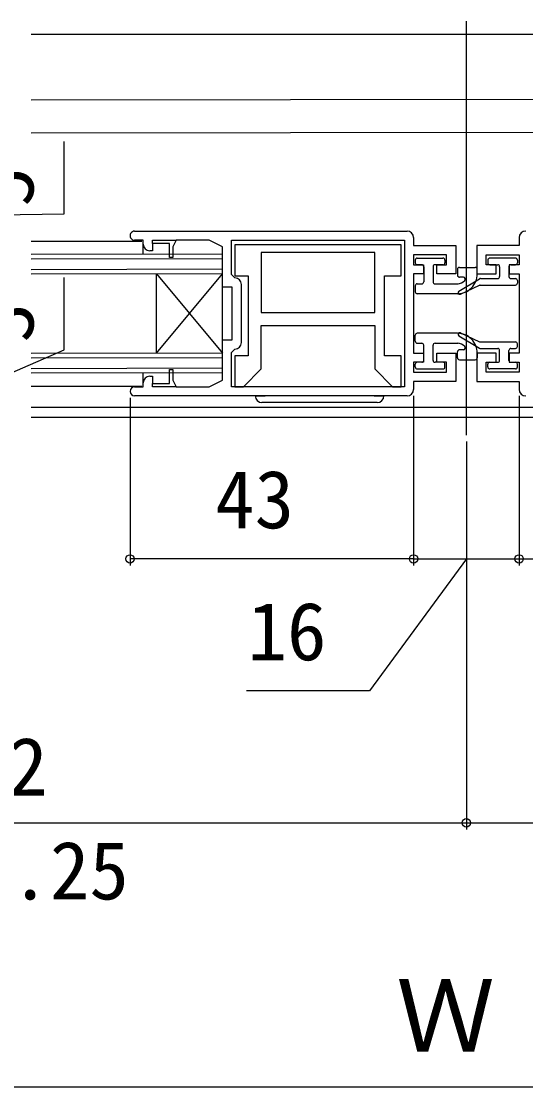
# Model space of a CAD drawing. Units: millimetres, scale not verified. Extents: x -525 to 525, y -782 to 777.
# Drawn here: x -122.5 to -46, y 469.2 to 630.7 of the extents above; entities that cross this region are included whole.
import ezdxf
from ezdxf.enums import TextEntityAlignment as Align

# ---------------------------------------------------------------- set-up
doc = ezdxf.new("R2010")
doc.units = ezdxf.units.MM
doc.header["$LTSCALE"] = 4
for name, color, linetype in [('0-2_YKK_11', 7, 'Continuous'), ('0-3_YKK_12', 2, 'Continuous'), ('0-4_YKK_13', 4, 'Continuous'), ('0-6_YKK_D', 6, 'Continuous')]:
    doc.layers.add(name, color=color, linetype=linetype)
doc.styles.add('ＭＳ ゴシック', font='')
doc.styles.get('ＭＳ ゴシック').set_extended_font_data('MS Gothic')

msp = doc.modelspace()

# ---------------------------------------------------------------- linework, layer by layer
at = {"layer": '0-2_YKK_11'}
for p, q in [((-105.3, 598.856), (-64, 598.856)), ((-89.1, 581.956), (-89.1, 590.756)), ((-64, 573.856), (-105.3, 573.856))]:
    msp.add_line(p, q, dxfattribs=at)
for points in [[(-63, 597.856), (-63, 596.656), (-56.6, 596.656), (-56.6, 592.356), (-59.5, 592.356), (-59.5, 593.756), (-58, 593.756), (-58, 595.256), (-63, 595.256), (-63, 593.756), (-61.5, 593.756), (-61.5, 592.356), (-63, 592.356), (-63, 580.356), (-61.5, 580.356), (-61.5, 578.956), (-63, 578.956), (-63, 577.456), (-58, 577.456), (-58, 578.956), (-59.5, 578.956), (-59.5, 580.356), (-56.6, 580.356), (-56.6, 576.056), (-63, 576.056), (-63, 574.856)], [(-47, 597.856), (-47, 596.656), (-53.4, 596.656), (-53.4, 592.356), (-50.5, 592.356), (-50.5, 593.756), (-52, 593.756), (-52, 595.256), (-47, 595.256), (-47, 593.756), (-48.5, 593.756), (-48.5, 592.356), (-47, 592.356), (-47, 580.356), (-48.5, 580.356), (-48.5, 578.956), (-47, 578.956), (-47, 577.456), (-52, 577.456), (-52, 578.956), (-50.5, 578.956), (-50.5, 580.356), (-53.4, 580.356), (-53.4, 576.056), (-47, 576.056), (-47, 574.856)], [(-104, 596.856), (-104, 597.456), (-105.3, 597.456)], [(-103, 576.856), (-102.6, 576.856), (-102.6, 575.756), (-100, 575.756), (-100, 577.856), (-99.5, 577.856), (-99.5, 576.256), (-99, 575.256), (-94, 575.256), (-92, 576.256), (-92, 582.356), (-90.5, 582.356), (-90.5, 590.356), (-92, 590.356), (-92, 596.456), (-94, 597.456), (-99, 597.456), (-99.5, 596.456), (-99.5, 594.856), (-100, 594.856), (-100, 596.956), (-102.6, 596.956), (-102.6, 595.856), (-103, 595.856)], [(-90.6, 597.456), (-64.4, 597.456), (-64.4, 575.256), (-90.6, 575.256), (-90.6, 580.456), (-90.1, 580.956)], [(-90.1, 591.756), (-90.6, 592.256), (-90.6, 597.456)], [(-105.3, 575.256), (-104, 575.256), (-104, 575.856)]]:
    msp.add_lwpolyline(points, dxfattribs=at)
for points in [[(-102.6, 597.456), (-99, 597.456), (-99.5, 596.456), (-99.5, 594.856), (-100, 594.856), (-100, 596.956), (-102.6, 596.956)], [(-64.901, 596.756), (-90.101, 596.756), (-90.101, 592.056), (-88.101, 592.056), (-88.101, 579.956), (-90.101, 579.956), (-90.101, 575.256), (-88.801, 575.256), (-86.101, 577.956), (-86.101, 584.556), (-68.901, 584.556), (-68.901, 577.956), (-66.201, 575.256), (-64.901, 575.256), (-64.901, 579.956), (-67.401, 579.956), (-67.401, 592.056), (-64.901, 592.056)], [(-68.901, 595.606), (-86.101, 595.606), (-86.101, 586.506), (-68.901, 586.506)], [(-99, 575.256), (-102.6, 575.256), (-102.6, 575.756), (-100, 575.756), (-100, 577.856), (-99.5, 577.856), (-99.5, 576.256)]]:
    msp.add_lwpolyline(points, close=True, dxfattribs=at)
for centre, radius, start, end in [((-105.3, 598.156), 0.7, 89.99999, 270.00001), ((-64, 597.856), 1, 0.00001, 89.99999), ((-46, 597.856), 1, 90.00001, 179.99999), ((-103, 596.856), 1, 180.00001, 269.99999), ((-90.1, 590.756), 1, 0.00001, 89.99999), ((-90.1, 581.956), 1, 270.00001, 359.99999), ((-103, 575.856), 1, 90.00001, 179.99999), ((-105.3, 574.556), 0.7, 90.00001, 179.99999), ((-105.3, 574.556), 0.7, 180.00001, 269.99999), ((-64, 574.856), 1, 270.00001, 359.99999), ((-46, 574.856), 1, 180.00001, 269.99999)]:
    msp.add_arc(centre, radius, start, end, dxfattribs=at)
at = {"layer": '0-3_YKK_12'}
for p, q in [((-55, 567.936), (-55, 630.651)), ((20.674, 628.651), (-120.989, 628.651)), ((20.672, 618.885), (-120.989, 618.681)), ((20.671, 613.899), (-120.989, 613.695)), ((-120.989, 597.324), (-104.2, 597.343)), ((-104, 595.343), (-104, 596.943)), ((-92.001, 595.356), (-120.989, 595.296)), ((-92.001, 594.656), (-120.989, 594.596)), ((-92.001, 577.356), (-92.001, 595.356)), ((-92.001, 593.056), (-120.989, 592.997)), ((-92.001, 592.356), (-120.989, 592.296)), ((-102.001, 580.356), (-102.001, 592.356)), ((-102.001, 580.356), (-92.001, 592.356)), ((-102.001, 592.356), (-92.001, 580.356)), ((-92.001, 580.356), (-120.989, 580.296)), ((-92.001, 579.656), (-120.989, 579.601)), ((-92.001, 578.056), (-120.989, 577.995)), ((-92.001, 577.356), (-120.989, 577.296)), ((-104.001, 575.856), (-104, 577.343)), ((-120.989, 575.343), (-104.219, 575.343)), ((-120.989, 572.151), (20.663, 572.151)), ((-120.989, 570.651), (20.662, 570.651))]:
    msp.add_line(p, q, dxfattribs=at)
at = {"layer": '0-4_YKK_13'}
for p, q in [((-62.75, 594.456), (-62.75, 594.056)), ((-62.45, 594.756), (-58.55, 594.756)), ((-58.25, 594.456), (-58.25, 594.056)), ((-51.75, 594.456), (-51.75, 594.056)), ((-47.55, 594.756), (-51.45, 594.756)), ((-47.25, 594.456), (-47.25, 594.056)), ((-61.75, 593.756), (-62.45, 593.756)), ((-61.45, 593.456), (-61.45, 591.156)), ((-60.05, 593.456), (-60.05, 591.156)), ((-58.55, 593.756), (-59.75, 593.756)), ((-56.35, 593.056), (-56.35, 592.156)), ((-56.05, 593.356), (-53.65, 593.356)), ((-53.35, 592.356), (-53.35, 593.056)), ((-51.45, 593.756), (-50.25, 593.756)), ((-49.95, 593.456), (-49.95, 591.956)), ((-48.55, 593.456), (-48.55, 591.956)), ((-48.25, 593.756), (-47.55, 593.756)), ((-56.13, 589.719), (-53.022, 591.612)), ((-55.456, 591.856), (-56.05, 591.856)), ((-52.866, 591.656), (-50.25, 591.656)), ((-48.25, 591.656), (-47.55, 591.656)), ((-47.25, 591.356), (-47.25, 590.956)), ((-62.75, 590.556), (-62.75, 589.656)), ((-62.45, 590.856), (-61.75, 590.856)), ((-59.75, 590.856), (-56.246, 590.856)), ((-55.895, 589.279), (-53.011, 590.628)), ((-52.884, 590.656), (-47.55, 590.656)), ((-56.35, 589.356), (-62.45, 589.356)), ((-62.75, 582.156), (-62.75, 583.056)), ((-56.35, 583.356), (-62.45, 583.356)), ((-55.895, 583.432), (-53.011, 582.084)), ((-62.45, 581.856), (-61.75, 581.856)), ((-61.45, 579.256), (-61.45, 581.556)), ((-60.05, 579.256), (-60.05, 581.556)), ((-59.75, 581.856), (-56.246, 581.856)), ((-56.13, 582.992), (-53.022, 581.099)), ((-52.884, 582.056), (-47.55, 582.056)), ((-47.25, 581.356), (-47.25, 581.756)), ((-56.35, 579.656), (-56.35, 580.556)), ((-55.456, 580.856), (-56.05, 580.856)), ((-53.35, 580.356), (-53.35, 579.656)), ((-52.866, 581.056), (-50.25, 581.056)), ((-49.95, 579.256), (-49.95, 580.756)), ((-48.55, 579.256), (-48.55, 580.756)), ((-48.25, 581.056), (-47.55, 581.056)), ((-62.75, 578.256), (-62.75, 578.656)), ((-61.75, 578.956), (-62.45, 578.956)), ((-58.55, 578.956), (-59.75, 578.956)), ((-58.25, 578.256), (-58.25, 578.656)), ((-56.05, 579.356), (-53.65, 579.356)), ((-51.75, 578.256), (-51.75, 578.656)), ((-51.45, 578.956), (-50.25, 578.956)), ((-48.25, 578.956), (-47.55, 578.956)), ((-47.25, 578.256), (-47.25, 578.656)), ((-62.45, 577.956), (-58.55, 577.956)), ((-47.55, 577.956), (-51.45, 577.956)), ((-87.001, 573.856), (-85.501, 573.856)), ((-69.001, 573.856), (-67.501, 573.856)), ((-84.999, 572.856), (-86.001, 572.856)), ((-83.078, 572.856), (-84.999, 572.856)), ((-71.423, 572.856), (-83.078, 572.856)), ((-69.502, 572.856), (-71.423, 572.856)), ((-68.501, 572.856), (-69.502, 572.856))]:
    msp.add_line(p, q, dxfattribs=at)
for centre, radius, start, end in [((-62.45, 594.456), 0.3, 90, 179.99916), ((-58.55, 594.456), 0.3, 359.99916, 90), ((-51.45, 594.456), 0.3, 90, 180.0005), ((-47.55, 594.456), 0.3, 0.0005, 90), ((-62.45, 594.056), 0.3, 179.99916, 270), ((-61.75, 593.456), 0.3, 359.99916, 90), ((-59.75, 593.456), 0.3, 90, 179.99916), ((-58.55, 594.056), 0.3, 270, 359.99916), ((-56.05, 593.056), 0.3, 90, 179.99983), ((-53.65, 593.056), 0.3, 0.0005, 90), ((-51.45, 594.056), 0.3, 180.0005, 270), ((-50.25, 593.456), 0.3, 0.0005, 90), ((-48.25, 593.456), 0.3, 90, 180.0005), ((-47.55, 594.056), 0.3, 270, 0.0005), ((-61.75, 591.156), 0.3, 270, 359.99916), ((-59.75, 591.156), 0.3, 179.99916, 270), ((-56.35, 592.356), 3, 270, 0.0005), ((-56.05, 592.156), 0.3, 179.99983, 270), ((-56.35, 592.356), 1.5, 270, 318.19309), ((-55.456, 591.556), 0.3, 318.19309, 90), ((-52.866, 591.356), 0.3, 90, 121.34079), ((-50.25, 591.956), 0.3, 270, 0.0005), ((-48.25, 591.956), 0.3, 180.0005, 270), ((-47.55, 591.356), 0.3, 0.0005, 90), ((-62.45, 590.556), 0.3, 90, 179.99916), ((-62.45, 589.656), 0.3, 179.99916, 270), ((-56, 589.506), 0.25, 119.8405, 294.77862), ((-52.884, 590.356), 0.3, 90, 115.05933), ((-47.55, 590.956), 0.3, 270, 0.0005), ((-62.45, 583.056), 0.3, 90, 180.00084), ((-56.35, 580.356), 3, 359.9995, 90), ((-56, 583.206), 0.25, 65.22138, 240.1595), ((-62.45, 582.156), 0.3, 180.00084, 270), ((-61.75, 581.556), 0.3, 0.00084, 90), ((-59.75, 581.556), 0.3, 90, 180.00084), ((-56.35, 580.356), 1.5, 41.80691, 90), ((-52.884, 582.356), 0.3, 244.94067, 270), ((-47.55, 581.756), 0.3, 359.9995, 90), ((-56.05, 580.556), 0.3, 90, 180.00017), ((-55.456, 581.156), 0.3, 270, 41.80691), ((-52.866, 581.356), 0.3, 238.65921, 270), ((-50.25, 580.756), 0.3, 359.9995, 90), ((-48.25, 580.756), 0.3, 90, 179.9995), ((-47.55, 581.356), 0.3, 270, 359.9995), ((-62.45, 578.656), 0.3, 90, 180.00084), ((-62.45, 578.256), 0.3, 180.00084, 270), ((-61.75, 579.256), 0.3, 270, 0.00084), ((-59.75, 579.256), 0.3, 180.00084, 270), ((-58.55, 578.656), 0.3, 0.00084, 90), ((-58.55, 578.256), 0.3, 270, 0.00084), ((-56.05, 579.656), 0.3, 180.00017, 270), ((-53.65, 579.656), 0.3, 270, 359.9995), ((-51.45, 578.656), 0.3, 90, 179.9995), ((-51.45, 578.256), 0.3, 179.9995, 270), ((-50.25, 579.256), 0.3, 270, 359.9995), ((-48.25, 579.256), 0.3, 179.9995, 270), ((-47.55, 578.656), 0.3, 359.9995, 90), ((-47.55, 578.256), 0.3, 270, 359.9995), ((-86.001, 573.856), 1, 180, 270), ((-68.501, 573.856), 1, 270, 0)]:
    msp.add_arc(centre, radius, start, end, dxfattribs=at)
at = {"layer": '0-6_YKK_D'}
for p, q in [((-106.001, 573.556), (-106.001, 548.151)), ((-63.001, 573.856), (-63.001, 548.151)), ((-63.001, 573.856), (-63.001, 548.151)), ((-47, 573.856), (-47, 548.151)), ((-47, 573.856), (-47, 548.151)), ((-55, 566.936), (-55, 508.151)), ((-55, 566.936), (-55, 508.151)), ((-63.001, 549.151), (-106.001, 549.151)), ((-63.001, 549.151), (-47, 549.151)), ((-47, 549.151), (-4, 549.151)), ((-185, 509.151), (-55, 509.151)), ((-55, 509.151), (75, 509.151)), ((-304.5, 469.151), (194.5, 469.151))]:
    msp.add_line(p, q, dxfattribs=at)
for points in [[(-136.001, 601.152), (-116.001, 601.452), (-116.001, 612.407)], [(-136.001, 572.152), (-116.001, 580.857), (-116.001, 591.812)], [(-55, 549.151), (-69.685, 529.151), (-88.344, 529.151)]]:
    msp.add_lwpolyline(points, dxfattribs=at)
for centre in [(-106.001, 549.151), (-63.001, 549.151), (-63.001, 549.151), (-47, 549.151), (-47, 549.151), (-55, 509.151), (-55, 509.151)]:
    msp.add_circle(centre, 0.637, dxfattribs=at)

# ---------------------------------------------------------------- texts
at = {"layer": '0-6_YKK_D', "style": 'ＭＳ ゴシック'}
for s, p in [('5', (-118.001, 602.566)), ('3', (-118.001, 581.971))]:
    msp.add_text(s, height=8.798, rotation=90, dxfattribs=at).set_placement(p, align=Align.BOTTOM_LEFT)
for s, height, p in [('43', 8.798, (-93.091, 551.151)), ('16', 8.798, (-88.185, 531.151)), ('W2', 8.798, (-130.466, 510.651)), ('W/4-6.25', 8.798, (-154.057, 494.901)), ('Ｗ', 11, (-65.654, 471.151))]:
    msp.add_text(s, height=height, dxfattribs=at).set_placement(p, align=Align.BOTTOM_LEFT)

doc.saveas('drawing.dxf')
